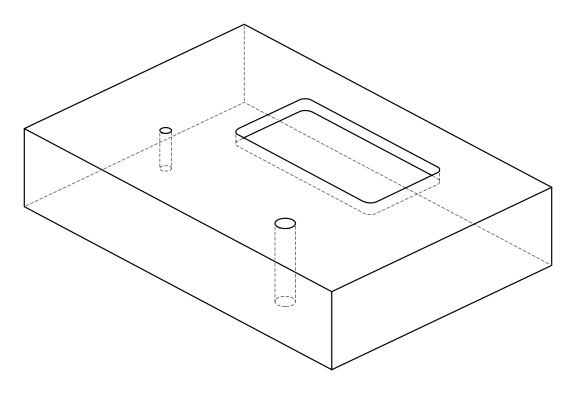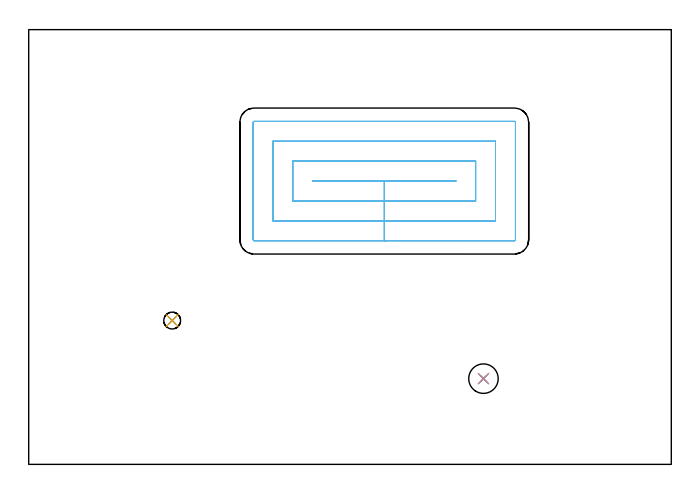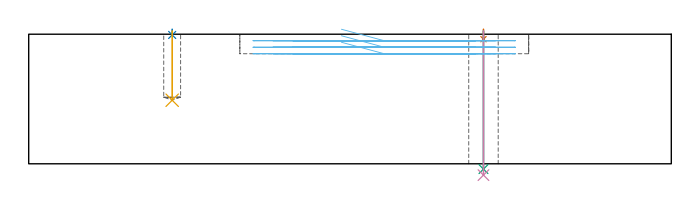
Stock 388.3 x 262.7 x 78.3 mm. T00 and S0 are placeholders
(PLAN: 6 operations, 4 tool changes, 9.1 min)
(1 SPOT_DRILL | STEP1HOLE | NXT0321_9005460120000 | 0.05 min | 182 mm3)
(2 SPOT_DRILL_1 | STEP1POCKET | NXT0321_9005460120000 | 0.03 min | 1 mm3)
(3 DRILL_THROUGH_HOLE_INTO_CENTER | STEP1HOLE | NXT0301_065 | 0.34 min | 5274 mm3)
(4 DRILL_TO_ENLARGE_THROUGH_HOLE | STEP1HOLE | UGT0301_248 | 0.35 min | 13998 mm3)
(5 DRILL_BLIND_HOLE_INTO_CENTER | STEP1POCKET | NXT0301_073 | 0.17 min | 3145 mm3)
(6 MILL_RECTANGULAR_POCKET | POCKET_RECTANGULAR_STRAIGHT | UGT0201_010 | Follow Part, ap 4, ae 75% | 8.17 min | 180885 mm3)
(TOOL NXT0321_9005460120000 | NC Spot Drill, 142deg, 12mm, Carbide, Uncoated | D12 PA142 FL30 Z2)
(TOOL NXT0301_065 | Carbide Drill 9.4mm [860.1-0940-075A1-MM 2214] | D9.4 PA140 FL98 Z2)
(TOOL UGT0301_248 | Twist Drill 17.8 mm | D17.8 PA118 FL130 Z2)
(TOOL NXT0301_073 | Carbide Drill 10.2mm [860.1-1020-031A1-MM 2214] | D10.2 PA140 FL55 Z2)
(TOOL UGT0201_010 | End Mill 16 mm | D16 FL22 Z2)
(OP 1 SPOT_DRILL)
G17 G21 G94 G90
T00 M6
G54
G17 G0 G90 X274.8 Y51.8 S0 M3
G43 Z88.3 H0
G94 G81 G98 Z75.3 F250. R81.3
G80
M5
M2
(OP 2 SPOT_DRILL_1)
G17 G21 G94 G90
T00 M6
G54
G17 G0 G90 X86.7 Y86.9 S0 M3
G43 Z88.3 H0
G94 G81 G98 Z77.861 F250. R81.3
G80
M5
M2
(OP 3 DRILL_THROUGH_HOLE_INTO_CENTER)
G17 G21 G94 G90
T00 M6
G54
G17 G0 G90 X274.8 Y51.8 S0 M3
G43 Z88.3 H1
G94 G73 G98 Z-3.211 F250. Q9.057 R80.3
G80
M5
M2
(OP 4 DRILL_TO_ENLARGE_THROUGH_HOLE)
G17 G21 G94 G90
T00 M6
G54
G17 G0 G90 X274.8 Y51.8 S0 M3
G43 Z88.3 H0
G94 G73 G98 Z-6.848 F250. Q17.03 R80.3
G80
M5
M2
(OP 5 DRILL_BLIND_HOLE_INTO_CENTER)
G17 G21 G94 G90
T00 M6
G54
G17 G0 G90 X86.7 Y86.9 S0 M3
G43 Z88.3 H1
G94 G81 G98 Z38.4 F250. R80.3
G80
M5
M2
(OP 6 MILL_RECTANGULAR_POCKET)
G17 G21 G94 G90
T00 M6
G54
G17 G0 G90 X188.975 Y171.1 S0 M3
G43 Z88.3 H0
Z81.3
G94 G1 X214.85 Z74.367 F250.
X258.1 F500.
Y171.3
X171.6
Y171.1
X214.85
Y159.1
X270.1
Y183.3
X159.6
Y159.1
X214.85
Y147.1
X282.1
Y195.3
X147.6
Y147.1
X214.85
Y135.1
X293.4
G3 X294.1 Y135.8 R0.7
G1 Y206.6
G3 X293.4 Y207.3 R0.7
G1 X136.3
G3 X135.6 Y206.6 R0.7
G1 Y135.8
G3 X136.3 Y135.1 R0.7
G1 X214.85
X215.85
G0 X188.975 Y171.1 Z77.367
G1 X214.85 Z70.433 F250.
X258.1 F500.
Y171.3
X171.6
Y171.1
X214.85
Y159.1
X270.1
Y183.3
X159.6
Y159.1
X214.85
Y147.1
X282.1
Y195.3
X147.6
Y147.1
X214.85
Y135.1
X293.4
G3 X294.1 Y135.8 R0.7
G1 Y206.6
G3 X293.4 Y207.3 R0.7
G1 X136.3
G3 X135.6 Y206.6 R0.7
G1 Y135.8
G3 X136.3 Y135.1 R0.7
G1 X214.85
X215.85
G0 X188.975 Y171.1 Z73.433
G1 X214.85 Z66.5 F250.
X258.1 F500.
Y171.3
X171.6
Y171.1
X214.85
Y159.1
X270.1
Y183.3
X159.6
Y159.1
X214.85
Y147.1
X282.1
Y195.3
X147.6
Y147.1
X214.85
Y135.1
X293.4
G3 X294.1 Y135.8 R0.7
G1 Y206.6
G3 X293.4 Y207.3 R0.7
G1 X136.3
G3 X135.6 Y206.6 R0.7
G1 Y135.8
G3 X136.3 Y135.1 R0.7
G1 X214.85
X215.85
G0 Z88.3
M5
M2
